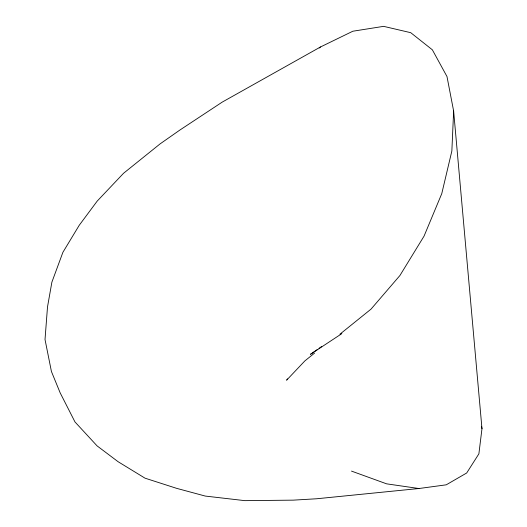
<?xml version="1.0" encoding="UTF-8"?>
<svg xmlns="http://www.w3.org/2000/svg" width="527" height="527" viewBox="0 0 527 527"><rect width="100%" height="100%" fill="white"/><g stroke="black" fill="none" stroke-linecap="round" stroke-linejoin="round"><path stroke-width="0.79" d="M453.635 111.039L481.981 428.668L478.885 453.839L466.691 472.989L446.244 484.82L418.932 488.522L316.648 498.766L293.275 500.143L244.864 500.65L205.26 496.065L176.591 488.331L145.03 478.173L118.081 461.698L97.054 445.855L74.972 421.936L60.183 392.885L51.429 371.509L45.019 339.513L47.502 306.938L51.89 282.143L62.904 252.295L79.241 225.266L97.185 201.116L123.529 173.297L160.103 143.878L179.845 130.07L222.216 102.113L320.495 46.969L352.84 31.225L383.616 26.35L410.737 32.687L432.351 49.801L446.982 76.527L453.635 111.039L451.856 150.992L441.764 193.653L424.051 236.129L399.921 275.516L371.021 309.125L339.948 334.171M287.571 378.893L286.602 380.198L304.856 360.916L314.579 353.09M319.224 47.99L320.495 46.969M317.043 349.73L310.462 354.335L341.852 333.624M319.019 348.347L321.654 346.509M418.932 488.522L386.614 483.839L351.496 471.098M481.48 426.277L481.981 428.668"/></g></svg>
